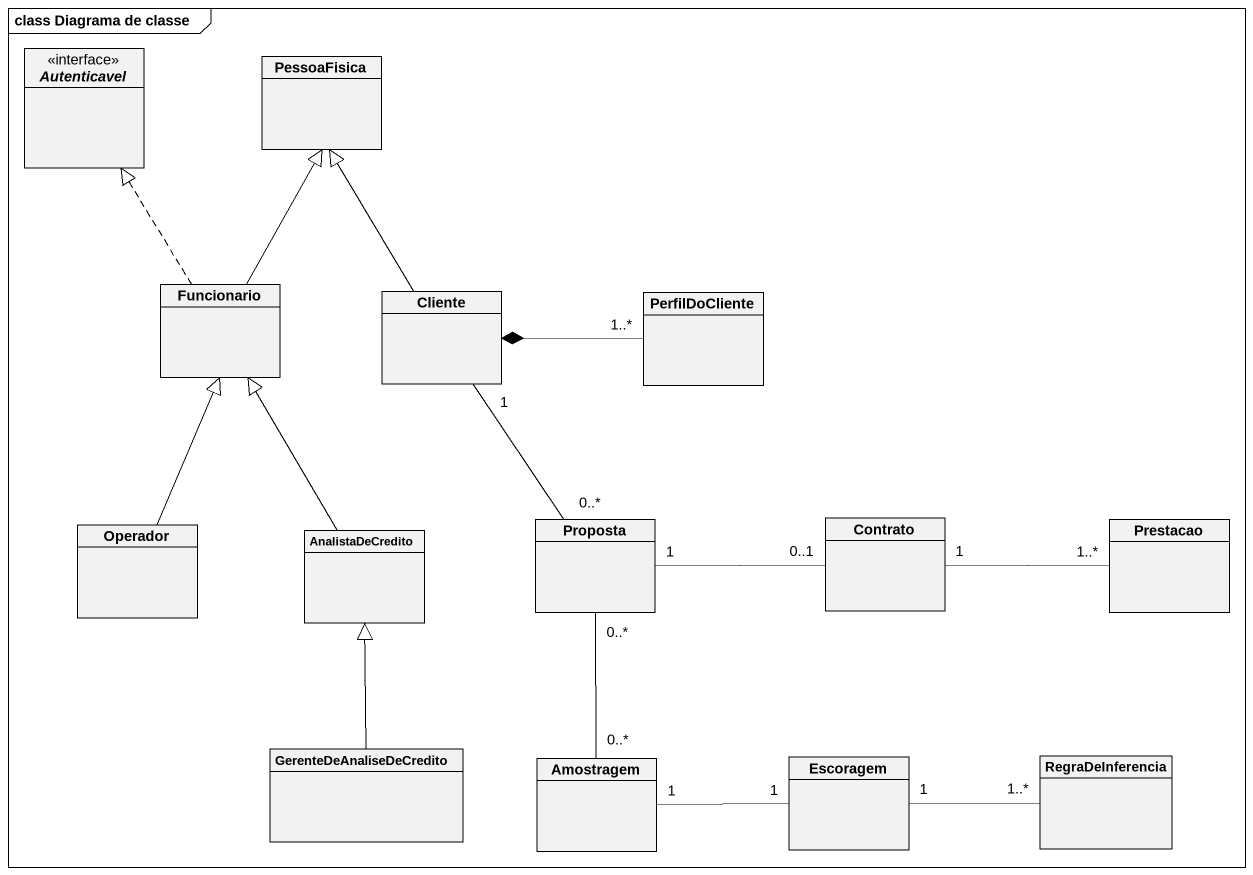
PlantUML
@startuml
mainframe class Diagrama de classe
hide circle
hide empty members
interface Autenticavel <<interface>>
class PessoaFisica
class Funcionario
class Cliente
class PerfilDoCliente
class Operador
class Proposta
class Contrato
class Prestacao
class AnalistaDeCredito
class GerenteDeAnaliseDeCredito
class Amostragem
class Escoragem
class RegraDeInferencia
Funcionario .up.|> Autenticavel
Funcionario -up-|> PessoaFisica
Cliente -up-|> PessoaFisica
PerfilDoCliente "1..*" -left-* Cliente
Operador -up-|> Funcionario
Proposta "0..*" -up- "1" Cliente
Proposta "1" -right- "0..1" Contrato
Contrato "1" -right- "1..*" Prestacao
AnalistaDeCredito -up-|> Funcionario
GerenteDeAnaliseDeCredito -up-|> AnalistaDeCredito
Amostragem "0..*" -up- "0..*" Proposta
Escoragem "1" -left- "1" Amostragem
Escoragem "1" -right- "1..*" RegraDeInferencia
@enduml
